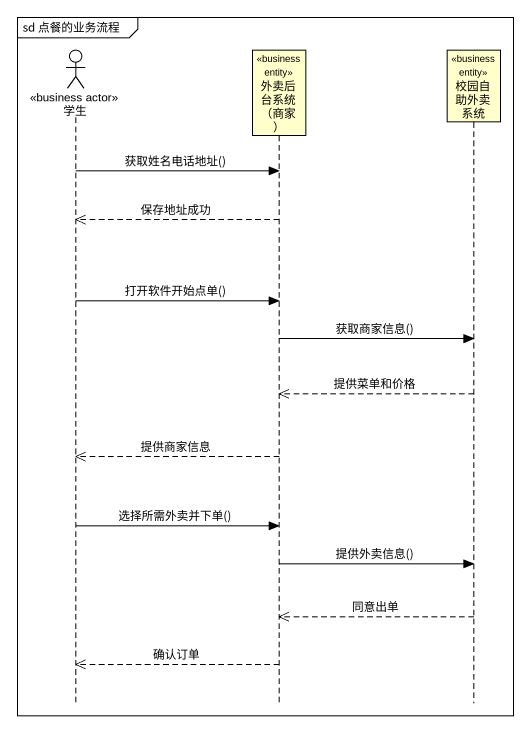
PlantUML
@startuml
mainframe sd 点餐的业务流程
hide footbox
actor 学生 <<business actor>>
participant "外卖后台系统（商家）" as 外卖后台系统_商家 <<business entity>>
participant 校园自助外卖系统 <<business entity>>

学生 -> 外卖后台系统_商家 : 获取姓名电话地址()
外卖后台系统_商家 -->> 学生 : 保存地址成功
学生 -> 外卖后台系统_商家 : 打开软件开始点单()
外卖后台系统_商家 -> 校园自助外卖系统 : 获取商家信息()
校园自助外卖系统 -->> 外卖后台系统_商家 : 提供菜单和价格
外卖后台系统_商家 -->> 学生 : 提供商家信息
学生 -> 外卖后台系统_商家 : 选择所需外卖并下单()
外卖后台系统_商家 -> 校园自助外卖系统 : 提供外卖信息()
校园自助外卖系统 -->> 外卖后台系统_商家 : 同意出单
外卖后台系统_商家 -->> 学生 : 确认订单
@enduml
